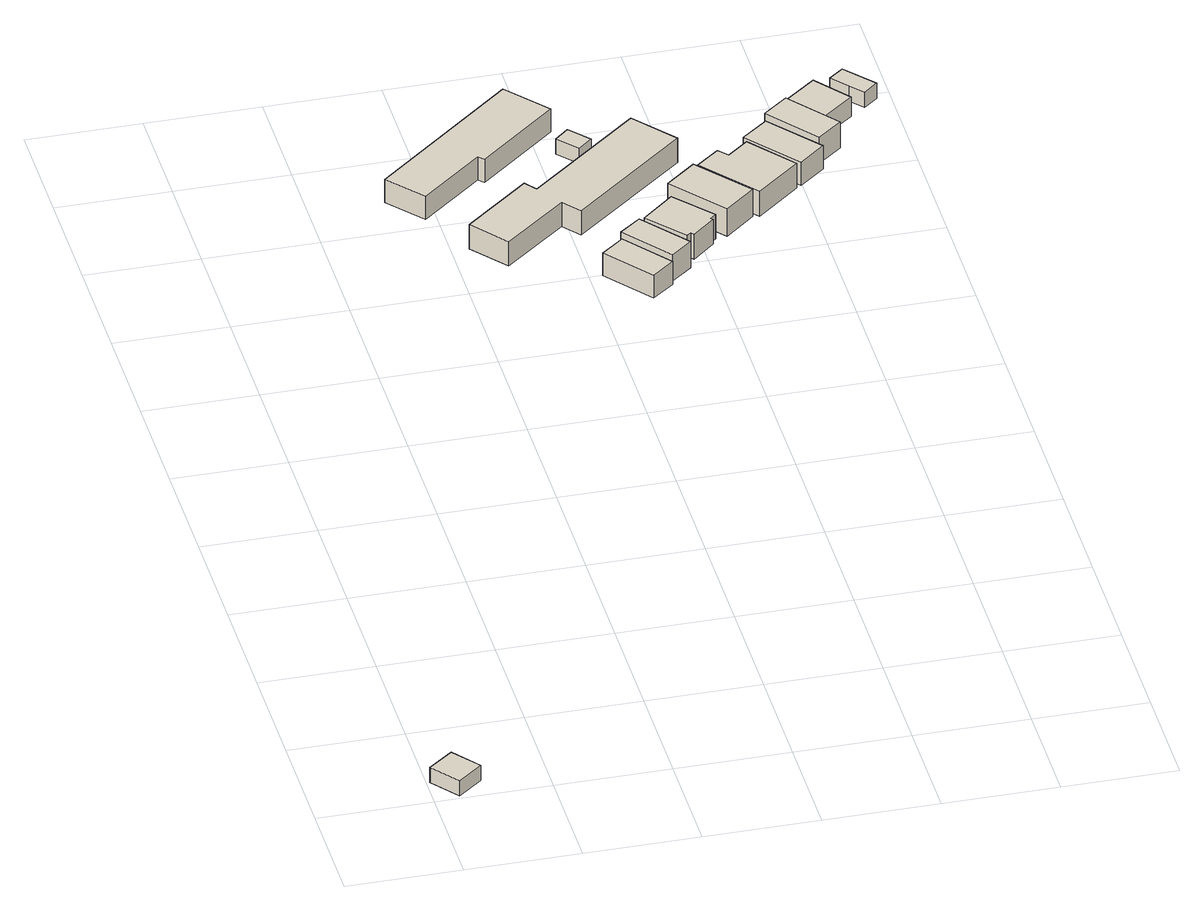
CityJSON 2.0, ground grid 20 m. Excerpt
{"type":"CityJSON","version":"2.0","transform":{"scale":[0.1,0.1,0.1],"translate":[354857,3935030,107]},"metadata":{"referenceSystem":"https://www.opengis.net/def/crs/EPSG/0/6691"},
"CityObjects":{
"building1":{"type":"Building","attributes":{"usage":"402","storeysAboveGround":1,"BuildingIDAttribute.prefecture":"14","BuildingIDAttribute.city":"14153","BuildingDetailAttribute.totalFloorArea":34.56,"BuildingDetailAttribute.buildingFootprintArea":34.56,"BuildingDetailAttribute.buildingStructureType":"610","BuildingDetailAttribute.buildingStructureOrgType":"2","BuildingDetailAttribute.orgUsage":"101","BuildingDetailAttribute.surveyYear":2015},"geometry":[{"type":"Solid","lod":"1","boundaries":[[[[0,1,2,3]],[[2,4,5,3]],[[1,6,4,2]],[[0,7,6,1]],[[3,5,7,0]],[[4,6,7,5]]]]}]},
"building2":{"type":"Building","attributes":{"usage":"412","measuredHeight":5.5,"storeysAboveGround":2,"BuildingIDAttribute.prefecture":"14","BuildingIDAttribute.city":"14153","BuildingDetailAttribute.totalFloorArea":489.04,"BuildingDetailAttribute.buildingFootprintArea":244.52,"BuildingDetailAttribute.buildingStructureType":"601","BuildingDetailAttribute.buildingStructureOrgType":"1","BuildingDetailAttribute.orgUsage":"20","BuildingDetailAttribute.surveyYear":2015},"geometry":[{"type":"Solid","lod":"1","boundaries":[[[[8,9,10,11,12,13]],[[12,14,15,13]],[[11,16,14,12]],[[10,17,16,11]],[[9,18,17,10]],[[8,19,18,9]],[[13,15,19,8]],[[14,16,17,18,19,15]]]]}]},
"building3":{"type":"Building","attributes":{"usage":"411","measuredHeight":5.2,"storeysAboveGround":2,"BuildingIDAttribute.prefecture":"14","BuildingIDAttribute.city":"14153","BuildingDetailAttribute.totalFloorArea":90.08,"BuildingDetailAttribute.buildingFootprintArea":45.04,"BuildingDetailAttribute.buildingStructureType":"601","BuildingDetailAttribute.buildingStructureOrgType":"1","BuildingDetailAttribute.orgUsage":"10","BuildingDetailAttribute.surveyYear":2015},"geometry":[{"type":"Solid","lod":"1","boundaries":[[[[20,21,22,23]],[[22,24,25,23]],[[21,26,24,22]],[[20,27,26,21]],[[23,25,27,20]],[[24,26,27,25]]]]}]},
"building4":{"type":"Building","attributes":{"usage":"412","measuredHeight":5.6,"storeysAboveGround":2,"BuildingIDAttribute.prefecture":"14","BuildingIDAttribute.city":"14153","BuildingDetailAttribute.totalFloorArea":614.5,"BuildingDetailAttribute.buildingFootprintArea":307.25,"BuildingDetailAttribute.buildingStructureType":"601","BuildingDetailAttribute.buildingStructureOrgType":"1","BuildingDetailAttribute.orgUsage":"20","BuildingDetailAttribute.surveyYear":2015},"geometry":[{"type":"Solid","lod":"1","boundaries":[[[[28,29,30,31,32,33,34,35]],[[34,36,37,35]],[[33,38,36,34]],[[32,39,38,33]],[[31,40,39,32]],[[30,41,40,31]],[[29,42,41,30]],[[28,43,42,29]],[[35,37,43,28]],[[36,38,39,40,41,42,43,37]]]]}]},
"building5":{"type":"Building","attributes":{"usage":"411","measuredHeight":6.6,"storeysAboveGround":2,"BuildingIDAttribute.prefecture":"14","BuildingIDAttribute.city":"14153","BuildingDetailAttribute.totalFloorArea":85.19,"BuildingDetailAttribute.buildingFootprintArea":42.6,"BuildingDetailAttribute.buildingStructureType":"601","BuildingDetailAttribute.buildingStructureOrgType":"1","BuildingDetailAttribute.orgUsage":"10","BuildingDetailAttribute.surveyYear":2015},"geometry":[{"type":"Solid","lod":"1","boundaries":[[[[44,45,46,47]],[[46,48,49,47]],[[45,50,48,46]],[[44,51,50,45]],[[47,49,51,44]],[[48,50,51,49]]]]}]},
"building6":{"type":"Building","attributes":{"BuildingIDAttribute.prefecture":"14","BuildingIDAttribute.city":"14153","BuildingDetailAttribute.surveyYear":2015},"geometry":[{"type":"Solid","lod":"1","boundaries":[[[[52,53,54,55]],[[54,56,57,55]],[[53,58,56,54]],[[52,59,58,53]],[[55,57,59,52]],[[56,58,59,57]]]]}]},
"building7":{"type":"Building","attributes":{"usage":"411","measuredHeight":5.8,"storeysAboveGround":2,"BuildingIDAttribute.prefecture":"14","BuildingIDAttribute.city":"14153","BuildingDetailAttribute.totalFloorArea":139.74,"BuildingDetailAttribute.buildingFootprintArea":69.87,"BuildingDetailAttribute.buildingStructureType":"610","BuildingDetailAttribute.buildingStructureOrgType":"2","BuildingDetailAttribute.orgUsage":"10","BuildingDetailAttribute.surveyYear":2015},"geometry":[{"type":"Solid","lod":"1","boundaries":[[[[60,61,62,63,64,65,66,67]],[[66,68,69,67]],[[65,70,68,66]],[[64,71,70,65]],[[63,72,71,64]],[[62,73,72,63]],[[61,74,73,62]],[[60,75,74,61]],[[67,69,75,60]],[[68,70,71,72,73,74,75,69]]]]}]},
"building8":{"type":"Building","attributes":{"usage":"411","measuredHeight":6.2,"storeysAboveGround":2,"BuildingIDAttribute.prefecture":"14","BuildingIDAttribute.city":"14153","BuildingDetailAttribute.totalFloorArea":168.41,"BuildingDetailAttribute.buildingFootprintArea":84.2,"BuildingDetailAttribute.buildingStructureType":"610","BuildingDetailAttribute.buildingStructureOrgType":"2","BuildingDetailAttribute.orgUsage":"10","BuildingDetailAttribute.surveyYear":2015},"geometry":[{"type":"Solid","lod":"1","boundaries":[[[[76,77,78,79]],[[78,80,81,79]],[[77,82,80,78]],[[76,83,82,77]],[[79,81,83,76]],[[80,82,83,81]]]]}]},
"building9":{"type":"Building","attributes":{"usage":"411","measuredHeight":5.9,"storeysAboveGround":2,"BuildingIDAttribute.prefecture":"14","BuildingIDAttribute.city":"14153","BuildingDetailAttribute.totalFloorArea":195.31,"BuildingDetailAttribute.buildingFootprintArea":97.65,"BuildingDetailAttribute.buildingStructureType":"601","BuildingDetailAttribute.buildingStructureOrgType":"1","BuildingDetailAttribute.orgUsage":"10","BuildingDetailAttribute.surveyYear":2015},"geometry":[{"type":"Solid","lod":"1","boundaries":[[[[84,85,86,87,88,89]],[[88,90,91,89]],[[87,92,90,88]],[[86,93,92,87]],[[85,94,93,86]],[[84,95,94,85]],[[89,91,95,84]],[[90,92,93,94,95,91]]]]}]},
"building10":{"type":"Building","attributes":{"usage":"411","measuredHeight":5.4,"storeysAboveGround":2,"BuildingIDAttribute.prefecture":"14","BuildingIDAttribute.city":"14153","BuildingDetailAttribute.totalFloorArea":118.14,"BuildingDetailAttribute.buildingFootprintArea":59.07,"BuildingDetailAttribute.buildingStructureType":"601","BuildingDetailAttribute.buildingStructureOrgType":"1","BuildingDetailAttribute.orgUsage":"10","BuildingDetailAttribute.surveyYear":2015},"geometry":[{"type":"Solid","lod":"1","boundaries":[[[[96,97,98,99]],[[98,100,101,99]],[[97,102,100,98]],[[96,103,102,97]],[[99,101,103,96]],[[100,102,103,101]]]]}]},
"building11":{"type":"Building","attributes":{"usage":"411","measuredHeight":6.1,"storeysAboveGround":2,"BuildingIDAttribute.prefecture":"14","BuildingIDAttribute.city":"14153","BuildingDetailAttribute.totalFloorArea":105.95,"BuildingDetailAttribute.buildingFootprintArea":52.98,"BuildingDetailAttribute.buildingStructureType":"601","BuildingDetailAttribute.buildingStructureOrgType":"1","BuildingDetailAttribute.orgUsage":"10","BuildingDetailAttribute.surveyYear":2015},"geometry":[{"type":"Solid","lod":"1","boundaries":[[[[104,105,106,107]],[[106,108,109,107]],[[105,110,108,106]],[[104,111,110,105]],[[107,109,111,104]],[[108,110,111,109]]]]}]},
"building12":{"type":"Building","attributes":{"usage":"411","measuredHeight":4.1,"storeysAboveGround":2,"BuildingIDAttribute.prefecture":"14","BuildingIDAttribute.city":"14153","BuildingDetailAttribute.totalFloorArea":144.82,"BuildingDetailAttribute.buildingFootprintArea":72.41,"BuildingDetailAttribute.buildingStructureType":"601","BuildingDetailAttribute.buildingStructureOrgType":"1","BuildingDetailAttribute.orgUsage":"10","BuildingDetailAttribute.surveyYear":2015},"geometry":[{"type":"Solid","lod":"1","boundaries":[[[[112,113,114,115]],[[114,116,117,115]],[[113,118,116,114]],[[112,119,118,113]],[[115,117,119,112]],[[116,118,119,117]]]]}]},
"building13":{"type":"Building","attributes":{"usage":"411","storeysAboveGround":2,"BuildingIDAttribute.prefecture":"14","BuildingIDAttribute.city":"14153","BuildingDetailAttribute.totalFloorArea":39.02,"BuildingDetailAttribute.buildingFootprintArea":19.51,"BuildingDetailAttribute.buildingStructureType":"601","BuildingDetailAttribute.buildingStructureOrgType":"1","BuildingDetailAttribute.orgUsage":"10","BuildingDetailAttribute.surveyYear":2015},"geometry":[{"type":"Solid","lod":"1","boundaries":[[[[120,121,122,123,124]],[[123,125,126,124]],[[122,127,125,123]],[[121,128,127,122]],[[120,129,128,121]],[[124,126,129,120]],[[125,127,128,129,126]]]]}]}
},
"vertices":[
[88,42,0],[44,7,0],[6,56,0],[50,90,0],[6,56,30],[50,90,30],[44,7,30],[88,42,30],
[574,1884,6],[636,1810,6],[497,1695,6],[488,1705,6],[379,1615,6],[326,1678,6],[379,1615,52],[326,1678,52],[488,1705,52],[497,1695,52],[636,1810,52],[574,1884,52],
[727,1344,3],[687,1313,3],[622,1395,3],[662,1427,3],[622,1395,48],[662,1427,48],[687,1313,48],[727,1344,48],
[615,1516,3],[590,1547,3],[480,1458,3],[429,1521,3],[544,1615,3],[560,1594,3],[757,1755,3],[817,1681,3],[757,1755,51],[817,1681,51],[560,1594,51],[544,1615,51],[429,1521,51],[480,1458,51],[590,1547,51],[615,1516,51],
[766,1383,3],[729,1353,3],[662,1436,3],[700,1466,3],[662,1436,55],[700,1466,55],[729,1353,55],[766,1383,55],
[685,1733,6],[660,1712,6],[629,1747,6],[654,1769,6],[629,1747,36],[654,1769,36],[660,1712,36],[685,1733,36],
[815,1444,3],[818,1440,3],[778,1405,3],[773,1411,3],[766,1405,3],[710,1471,3],[767,1520,3],[825,1453,3],[767,1520,52],[825,1453,52],[710,1471,52],[766,1405,52],[773,1411,52],[778,1405,52],[818,1440,52],[815,1444,52],
[768,1549,4],[822,1593,4],[899,1500,4],[845,1455,4],[899,1500,58],[845,1455,58],[822,1593,58],[768,1549,58],
[830,1596,4],[871,1629,4],[886,1612,4],[923,1642,4],[988,1562,4],[910,1498,4],[988,1562,53],[910,1498,53],[923,1642,53],[886,1612,53],[871,1629,53],[830,1596,53],
[1042,1604,5],[996,1566,5],[921,1658,5],[968,1695,5],[921,1658,51],[968,1695,51],[996,1566,51],[1042,1604,51],
[1039,1619,6],[969,1707,6],[1013,1742,6],[1083,1654,6],[1013,1742,58],[1083,1654,58],[969,1707,58],[1039,1619,58],
[1011,1751,6],[1073,1800,6],[1122,1738,6],[1060,1689,6],[1122,1738,44],[1060,1689,44],[1073,1800,44],[1011,1751,44],
[1149,1756,7],[1128,1780,7],[1103,1809,7],[1129,1830,7],[1174,1777,7],[1129,1830,37],[1174,1777,37],[1103,1809,37],[1128,1780,37],[1149,1756,37]
]}
